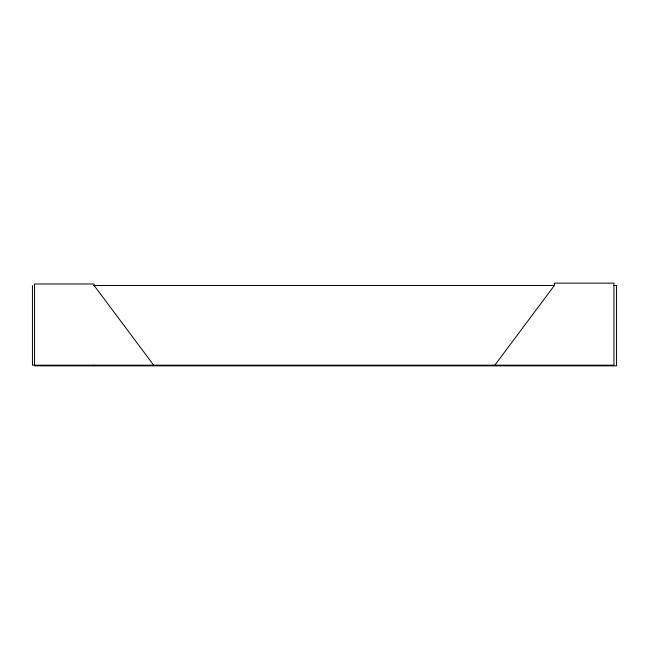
<?xml version="1.0" encoding="UTF-8"?>
<svg xmlns="http://www.w3.org/2000/svg" width="649" height="649" viewBox="0 0 649 649"><rect width="100%" height="100%" fill="white"/><g stroke="black" fill="none" stroke-linecap="round" stroke-linejoin="round"><path stroke-width="0.97" d="M494.814 365.176L554.392 285.495L554.392 283.151L613.962 283.151L613.962 365.176L32.45 365.176L32.45 285.495M93.359 285.495L554.7 285.495M613.508 285.495L616.55 285.495L616.55 365.849L34.543 365.849L34.543 283.986L94.121 283.986L94.121 285.495L153.691 365.176M94.121 365.176L94.121 365.849"/></g></svg>
